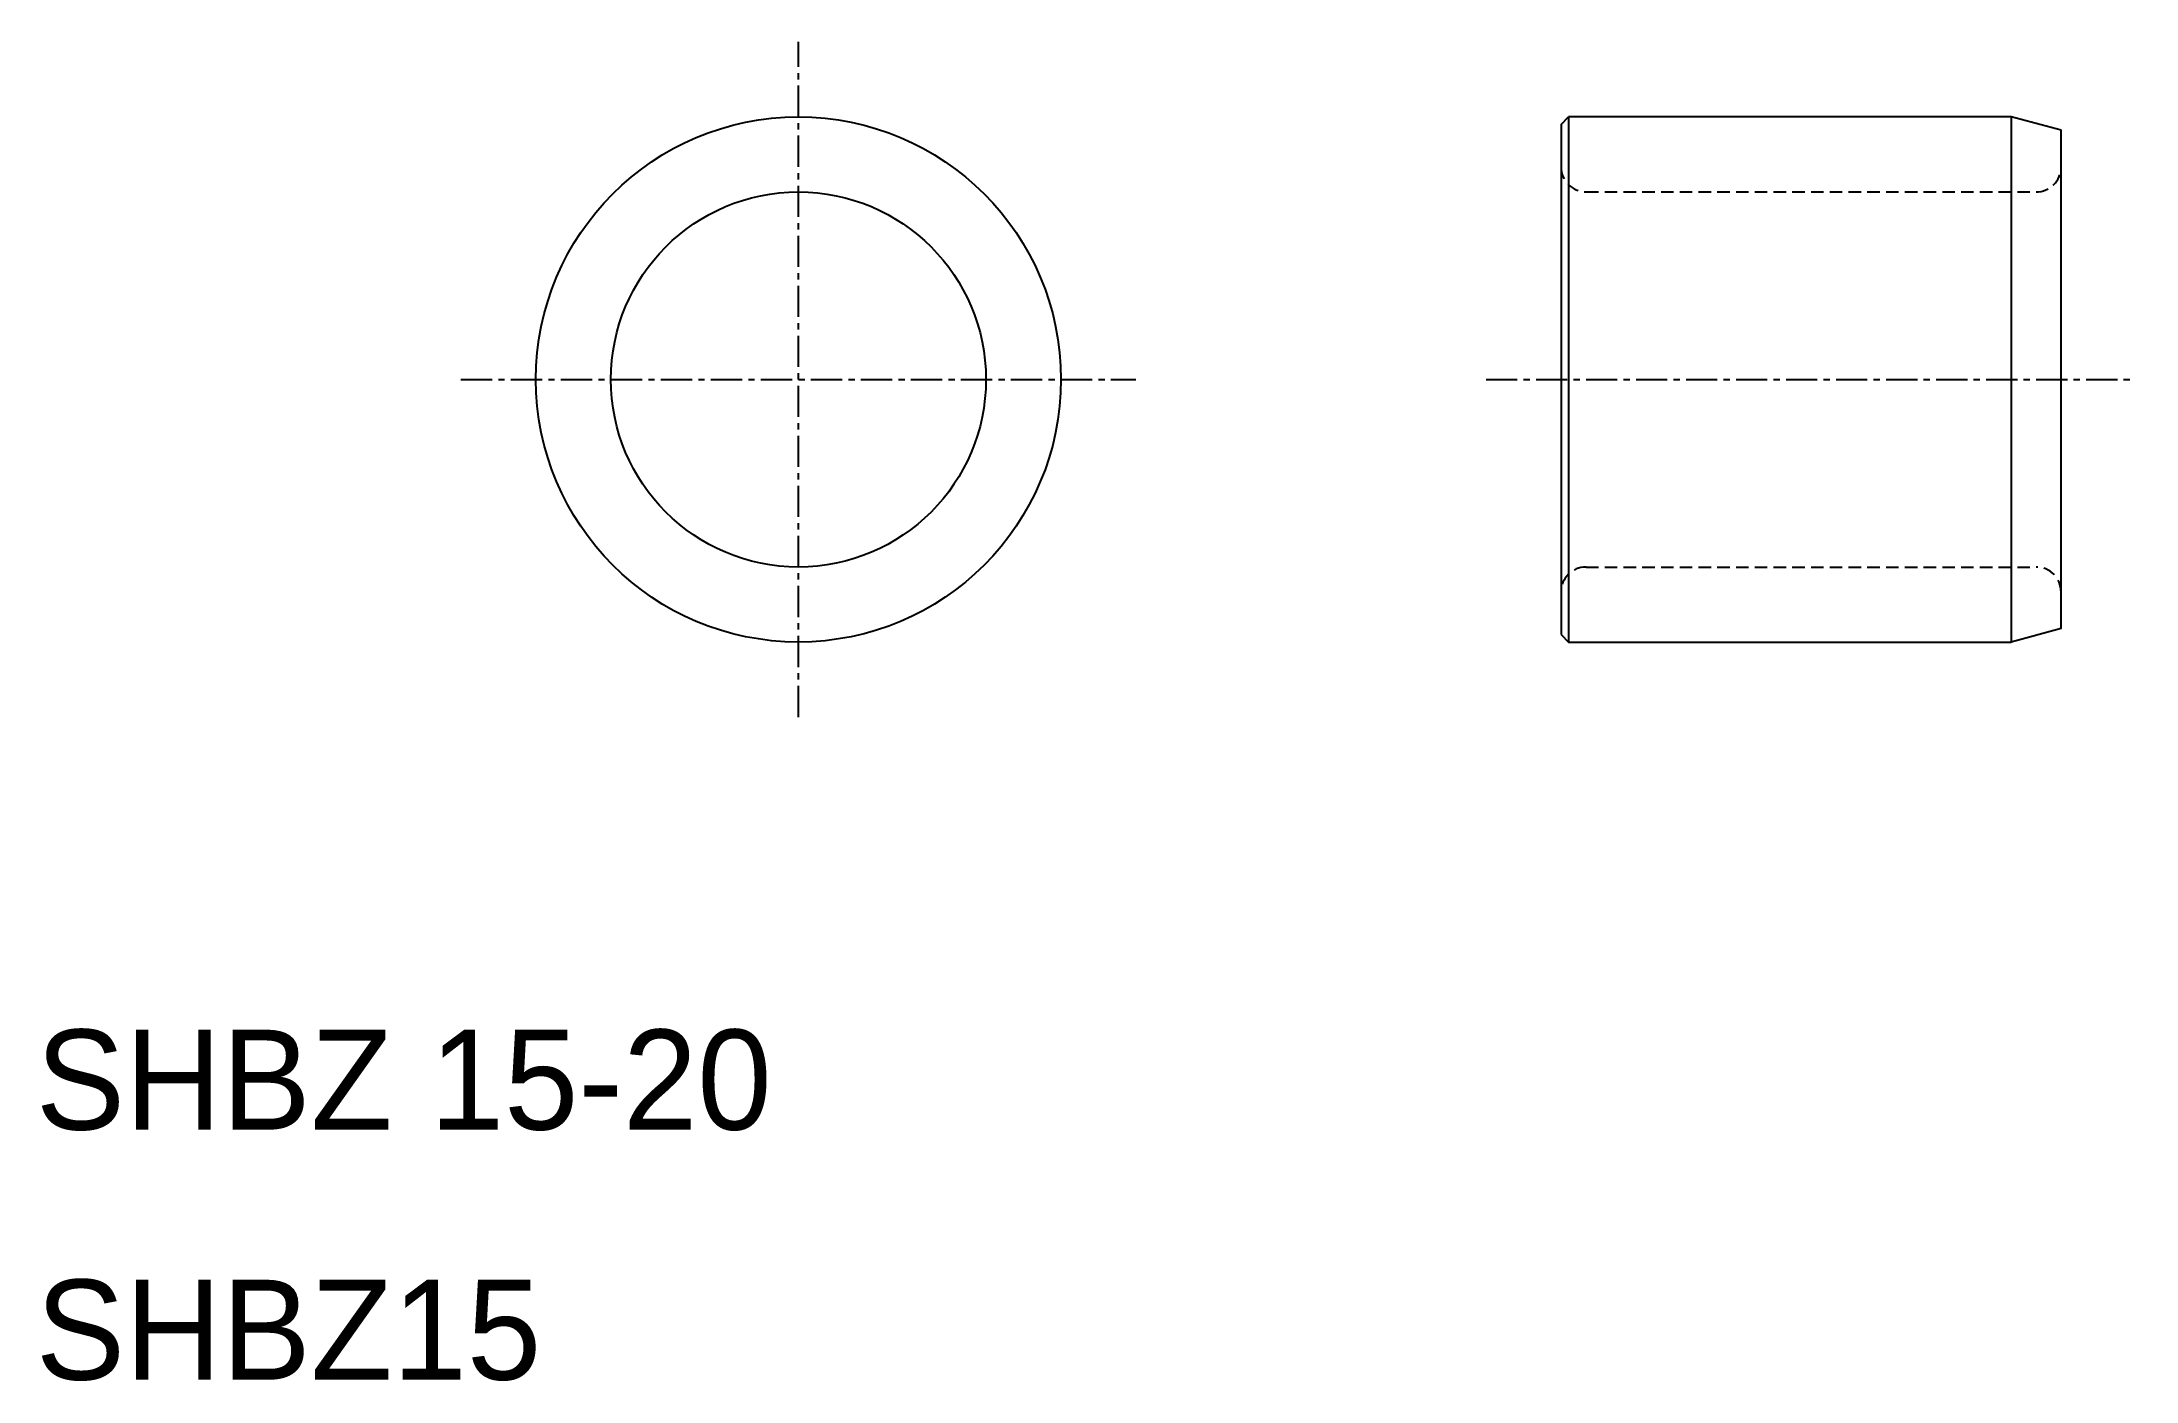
# Model space of a CAD drawing. Extents: x 10.2 to 94, y 9.9 to 63.5.
import ezdxf

# ---------------------------------------------------------------- set-up
doc = ezdxf.new("R2010")
doc.units = 0
doc.linetypes.add('CENTER', pattern=[2, 1.25, -0.25, 0.25, -0.25])
doc.linetypes.add('DASHED', pattern=[0.75, 0.5, -0.25])
doc.layers.get('0').update_dxf_attribs({"linetype": 'CONTINUOUS'})
doc.layers.add('CENTER', color=1, linetype='CENTER')

msp = doc.modelspace()

# ---------------------------------------------------------------- linework, layer by layer
at = {"color": 7, "linetype": 'CONTINUOUS'}
for p, q in [((71, 60.2), (71.3, 60.5)), ((71.3, 60.5), (71.3, 39.5)), ((89, 60.5), (71.3, 60.5)), ((89, 60.5), (89, 39.5)), ((91, 59.964), (89, 60.5)), ((71, 60.2), (71, 39.8)), ((91, 40.036), (91, 59.964)), ((71, 39.8), (71.3, 39.5)), ((71.3, 39.5), (89, 39.5)), ((91, 40.036), (89, 39.5))]:
    msp.add_line(p, q, dxfattribs=at)
at = {"color": 3, "linetype": 'DASHED'}
for p, q in [((72, 57.5), (90, 57.5)), ((72, 42.5), (90, 42.5))]:
    msp.add_line(p, q, dxfattribs=at)
at = {"color": 7, "linetype": 'CONTINUOUS'}
for radius in [10.5, 7.5]:
    msp.add_circle((40.5, 50), radius, dxfattribs=at)
at = {"color": 3, "linetype": 'DASHED'}
for centre, start, end in [((72, 58.5), 180, 270), ((90, 58.5), 270, 0), ((72, 41.5), 90, 180), ((90, 41.5), 0, 90)]:
    msp.add_arc(centre, 1, start, end, dxfattribs=at)
at = {"layer": 'CENTER', "color": 1, "linetype": 'CENTER'}
for p, q in [((40.5, 36.5), (40.5, 63.5)), ((27, 50), (54, 50)), ((68, 50), (94, 50))]:
    msp.add_line(p, q, dxfattribs=at)

# ---------------------------------------------------------------- texts
at = {"color": 7, "linetype": 'CONTINUOUS'}
for s, p in [('SHBZ 15-20', (10, 20)), ('SHBZ15', (10, 10))]:
    msp.add_text(s, height=4, dxfattribs=at).set_placement(p)

doc.saveas('drawing.dxf')
